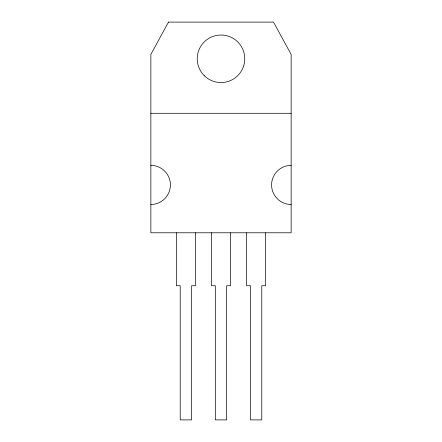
<?xml version="1.0" encoding="UTF-8"?>
<svg xmlns="http://www.w3.org/2000/svg" width="442" height="442" viewBox="0 0 442 442"><rect width="100%" height="100%" fill="white"/><g stroke="black" fill="none" stroke-linecap="round" stroke-linejoin="round"><path stroke-width="0.66" d="M150.855 113.296L291.145 113.296M265.636 232.79L265.636 285.725L261.791 285.725L261.791 419.9L250.437 419.9L250.437 285.725L246.592 285.725L246.592 232.79M230.52 232.79L230.52 285.725L226.68 285.725L226.68 419.9L215.32 419.9L215.32 285.725L211.48 285.725L211.48 232.79M195.408 232.79L195.408 285.725L191.563 285.725L191.563 419.9L180.209 419.9L180.209 285.725L176.364 285.725L176.364 232.79M291.145 204.491A19.57 19.57 0 0 1 271.576 184.922A19.57 19.57 0 0 1 291.145 165.358M150.855 165.358A19.57 19.57 0 0 1 170.424 184.922A19.57 19.57 0 0 1 150.855 204.491M168.501 22.1L150.855 54.421L150.855 232.79L291.145 232.79L291.145 54.421L273.499 22.1L168.501 22.1M204.198 75.588A23.758 23.758 0 0 0 243.951 64.935A23.758 23.758 0 0 0 214.851 35.835A23.758 23.758 0 0 0 204.198 75.588"/></g></svg>
